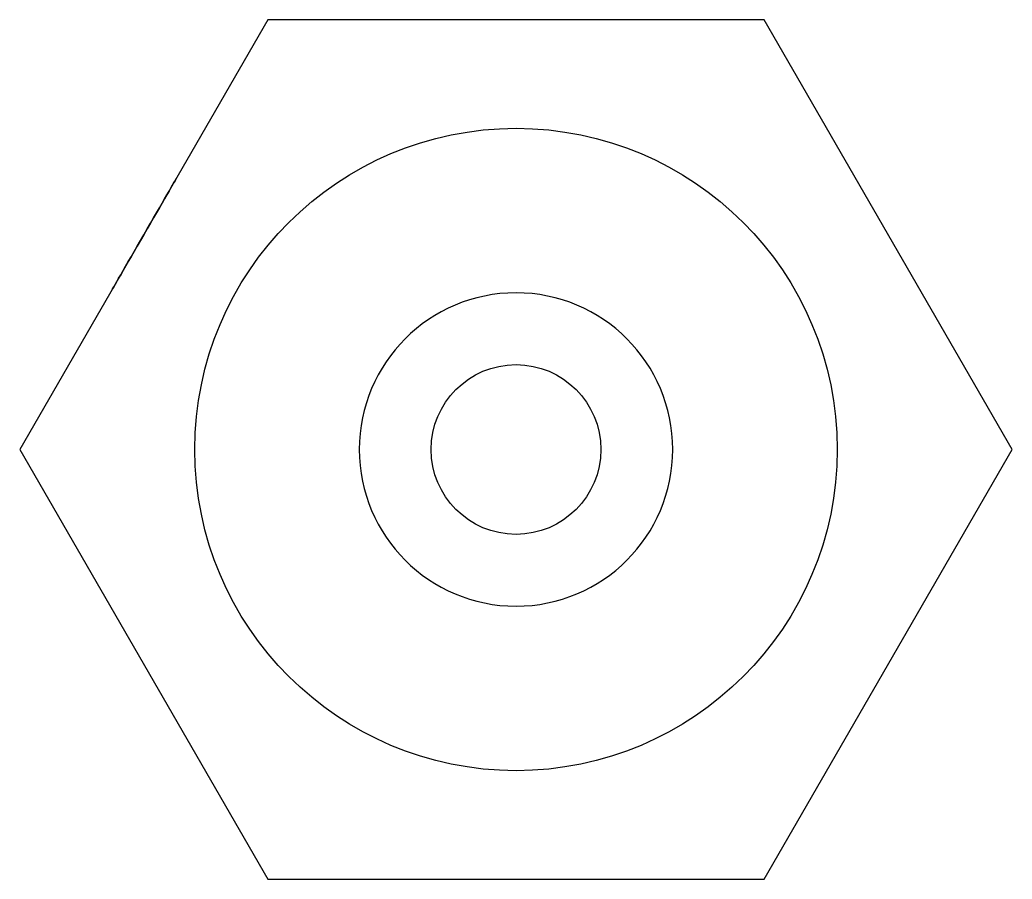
# Model space of a CAD drawing. Header units: millimetres. Extents: x 2356.5 to 2375.5, y 1498.5 to 1515.
import ezdxf

# ---------------------------------------------------------------- set-up
doc = ezdxf.new("R2010")
doc.units = ezdxf.units.MM

msp = doc.modelspace()

# ---------------------------------------------------------------- linework, layer by layer
at = {"elevation": 204.628}
msp.add_lwpolyline([(2375.55, 1506.75), (2370.8, 1514.977), (2361.3, 1514.977), (2356.55, 1506.75), (2361.3, 1498.523), (2370.8, 1498.523)], close=True, dxfattribs=at)
for radius in [6.15, 1.625]:
    msp.add_circle((2366.05, 1506.75, 227.119), radius)
at = {"extrusion": (-0.866025, 0.5, -1.83697e-16)}
msp.add_circle((-2487.908, 215.357, -1287.456), 1.25, dxfattribs=at)
at = {"extrusion": (0, -3.67394e-16, -1)}
msp.add_circle((-2366.05, 1506.75, -204.628), 3, dxfattribs=at)

doc.saveas('drawing.dxf')
